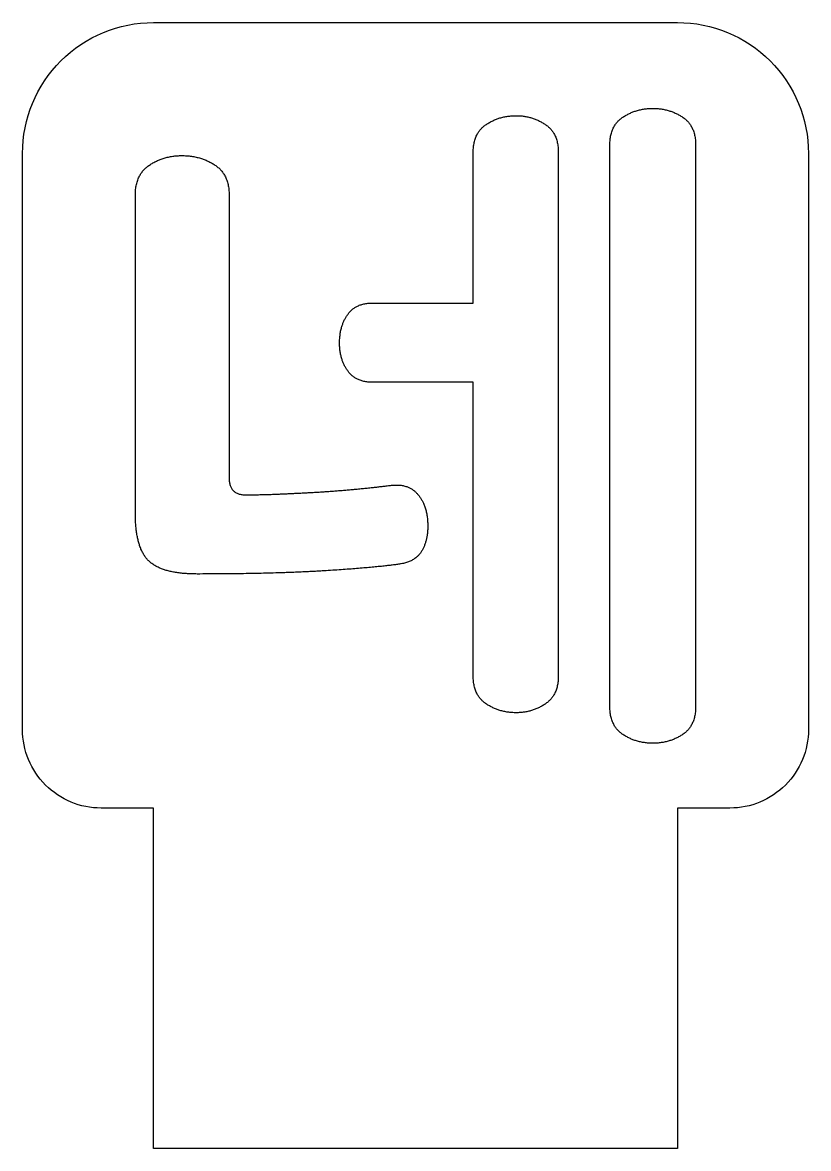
# Model space of a CAD drawing. Header units: millimetres. Extents: x 350 to 380, y 5 to 48.
import ezdxf

# ---------------------------------------------------------------- set-up
doc = ezdxf.new("R2010")
doc.units = ezdxf.units.MM
doc.layers.get('0').update_dxf_attribs({"linetype": 'CONTINUOUS'})

msp = doc.modelspace()

# ---------------------------------------------------------------- linework, layer by layer
for p, q in [((367.205, 37.286), (367.205, 43.055)), ((370.451, 43.055), (370.451, 23.028)), ((372.42, 21.863), (372.42, 43.333)), ((375.693, 43.333), (375.693, 21.863)), ((354.307, 29.241), (354.307, 41.419)), ((357.885, 41.419), (357.885, 30.601)), ((363.35, 37.286), (367.205, 37.286)), ((367.205, 34.262), (363.35, 34.262)), ((367.205, 23.028), (367.205, 34.262))]:
    msp.add_line(p, q)
msp.add_lwpolyline([(353, 18, -0.414214), (350, 21), (350, 43, -0.414214), (355, 48), (375, 48, -0.414214), (380, 43), (380, 21, -0.414214), (377, 18), (375, 18), (375, 5), (355, 5), (355, 18)], format="xyb", close=True)
for points in [[(367.705, 44.11), (368.204, 44.442), (368.842, 44.442)], [(368.842, 44.442), (369.452, 44.442), (369.951, 44.11)], [(372.42, 43.333), (372.42, 44.054), (372.92, 44.387)], [(372.92, 44.387), (373.419, 44.72), (374.057, 44.72)], [(374.057, 44.72), (374.695, 44.72), (375.194, 44.387)], [(375.194, 44.387), (375.693, 44.054), (375.693, 43.333)], [(367.205, 43.055), (367.205, 43.777), (367.705, 44.11)], [(369.951, 44.11), (370.451, 43.777), (370.451, 43.055)], [(354.847, 42.556), (355.388, 42.917), (356.082, 42.917)], [(356.082, 42.917), (356.803, 42.917), (357.344, 42.556)], [(354.307, 41.419), (354.307, 42.196), (354.847, 42.556)], [(357.344, 42.556), (357.885, 42.196), (357.885, 41.419)], [(362.406, 36.842), (362.712, 37.286), (363.35, 37.286)], [(362.101, 35.76), (362.101, 36.398), (362.406, 36.842)], [(362.406, 34.706), (362.101, 35.15), (362.101, 35.76)], [(363.35, 34.262), (362.712, 34.262), (362.406, 34.706)], [(357.885, 30.601), (357.885, 29.963), (358.523, 29.963)], [(361.144, 30.06), (361.879, 30.101), (362.628, 30.171)], [(362.628, 30.171), (363.377, 30.24), (364.043, 30.323)], [(364.043, 30.323), (364.681, 30.406), (365.042, 30.032)], [(358.523, 29.963), (359.05, 29.963), (359.73, 29.99)], [(359.73, 29.99), (360.409, 30.018), (361.144, 30.06)], [(365.042, 30.032), (365.402, 29.657), (365.458, 29.019)], [(354.82, 27.438), (354.307, 27.938), (354.307, 29.241)], [(365.458, 29.019), (365.513, 28.381), (365.291, 27.91)], [(365.291, 27.91), (365.069, 27.438), (364.459, 27.327)], [(356.664, 26.939), (355.333, 26.939), (354.82, 27.438)], [(364.459, 27.327), (363.571, 27.189), (361.588, 27.064)], [(361.588, 27.064), (359.605, 26.939), (356.664, 26.939)], [(367.705, 21.974), (367.205, 22.307), (367.205, 23.028)], [(370.451, 23.028), (370.451, 22.307), (369.951, 21.974)], [(368.842, 21.641), (368.204, 21.641), (367.705, 21.974)], [(369.951, 21.974), (369.452, 21.641), (368.842, 21.641)], [(372.92, 20.809), (372.42, 21.141), (372.42, 21.863)], [(375.693, 21.863), (375.693, 21.141), (375.194, 20.809)], [(374.057, 20.476), (373.419, 20.476), (372.92, 20.809)], [(375.194, 20.809), (374.695, 20.476), (374.057, 20.476)]]:
    msp.add_open_spline(points, degree=2)

doc.saveas('drawing.dxf')
